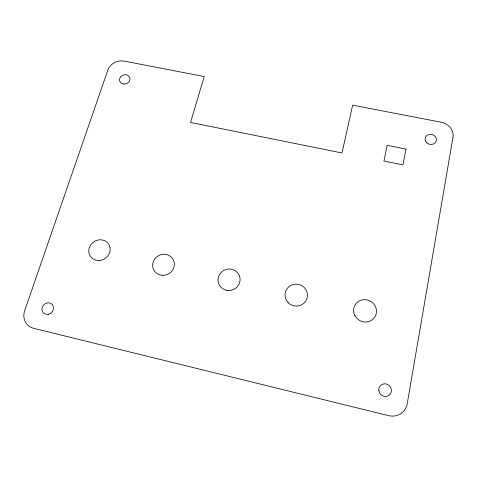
<?xml version="1.0" encoding="UTF-8"?>
<svg xmlns="http://www.w3.org/2000/svg" width="477" height="477" viewBox="0 0 477 477"><rect width="100%" height="100%" fill="white"/><g stroke="black" fill="none" stroke-linecap="round" stroke-linejoin="round"><path stroke-width="0.72" d="M452.989 137.287L407.245 403.661A16.546 15.538 51.9 0 1 388.695 415.658L33.593 328.307A15.353 13.833 -44.7 0 1 24.679 310.658L107.88 69.994A13.278 11.448 -17.9 0 1 124.223 61.122L204.228 76.541L190.561 122.44L342.003 152.968L352.64 105.149L441.112 122.207A14.322 12.599 14.1 0 1 452.989 137.287M406.005 149.08L402.958 164.881L383.949 161.053L387.127 145.33L406.005 149.08M354.918 315.619A11.579 11.037 31.3 0 0 374.713 317.223A11.579 11.037 31.3 0 0 365.501 299.699A11.579 11.037 31.3 0 0 354.918 315.619M162.603 275.336A11.025 10.399 -30.3 0 0 173.33 259.792A11.025 10.399 -30.3 0 0 154.566 259.208A11.025 10.399 -30.3 0 0 162.603 275.336M99.592 260.466A10.995 10.071 -34 0 0 108.673 244.141A10.995 10.071 -34 0 0 90.117 245.816A10.995 10.071 -34 0 0 99.592 260.466M123.43 84.006A5.33 4.615 -17.9 0 0 129.822 77.751A5.33 4.615 -17.9 0 0 120.979 76.392A5.33 4.615 -17.9 0 0 123.43 84.006M426.909 142.945A5.73 5.062 13.9 0 0 436.318 140.798A5.73 5.062 13.9 0 0 429.067 134.442A5.73 5.062 13.9 0 0 426.909 142.945M378.875 390.907A6.559 6.183 50.6 0 0 389.208 395.266A6.559 6.183 50.6 0 0 387.27 384.241A6.559 6.183 50.6 0 0 378.875 390.907M288.221 302.716A11.245 10.959 12.7 0 0 307.057 298.173A11.245 10.959 12.7 0 0 293.427 284.465A11.245 10.959 12.7 0 0 288.221 302.716M48.624 314.236A6.112 5.527 -43.9 0 0 52.297 304.529A6.112 5.527 -43.9 0 0 42.298 307.045A6.112 5.527 -43.9 0 0 48.624 314.236M226.849 290.35A11.084 10.727 -19 0 0 239.549 276.165A11.084 10.727 -19 0 0 220.815 272.784A11.084 10.727 -19 0 0 226.849 290.35"/></g></svg>
